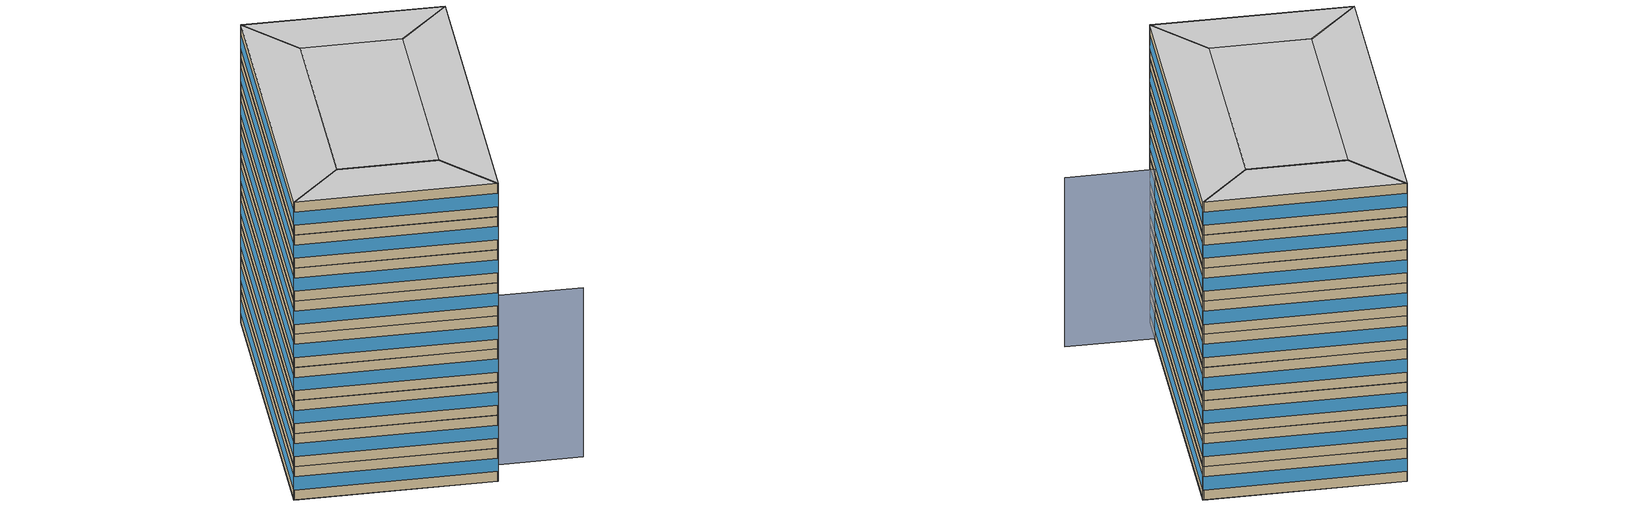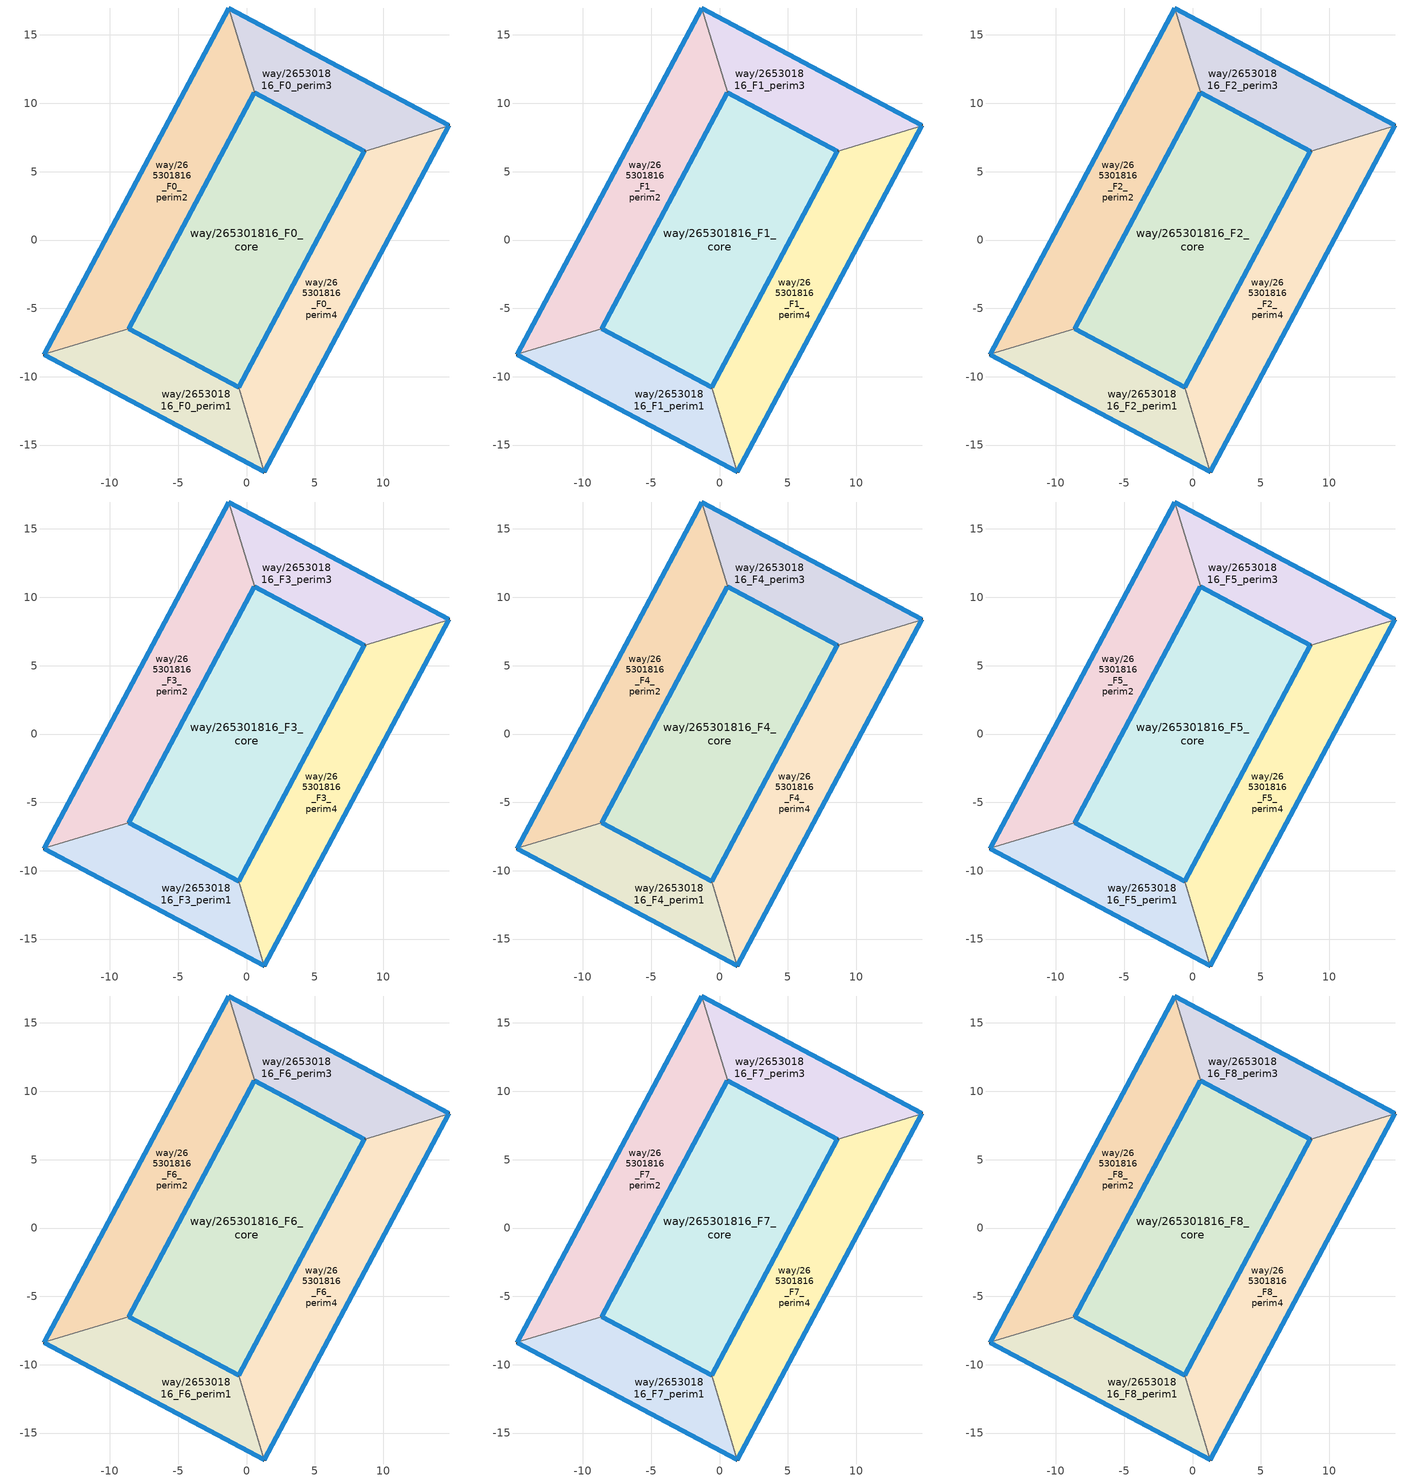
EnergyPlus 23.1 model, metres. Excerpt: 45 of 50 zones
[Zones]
way/265301816_F0_perim1
 floor ground (Floor_Construction): 1.3,-16.97 -0.58,-10.79 -8.63,-6.49 -14.82,-8.37 z0
 wall outside (Wall_Construction): 1.3,-16.97 -14.82,-8.37 / -8.63,-6.49 -0.58,-10.79 z0:3.5
 wall to way/265301816_F0_perim4 (Wall_Construction): -0.58,-10.79 1.3,-16.97 z0:3.5
 wall to way/265301816_F0_perim2 (Wall_Construction): -14.82,-8.37 -8.63,-6.49 z0:3.5
 window (Window_Construction): 1.29,-16.97 -14.81,-8.38 / -8.63,-6.5 -0.59,-10.78 z1.05:2.45
way/265301816_F0_perim2
 floor ground (Floor_Construction): -8.63,-6.49 0.59,10.79 -1.29,16.97 -14.82,-8.37 z0
 wall outside (Wall_Construction): -14.82,-8.37 -1.29,16.97 / 0.59,10.79 -8.63,-6.49 z0:3.5
 wall to way/265301816_F0_perim3 (Wall_Construction): -1.29,16.97 0.59,10.79 z0:3.5
 window (Window_Construction): -14.81,-8.36 -1.3,16.96 / 0.58,10.78 -8.63,-6.48 z1.05:2.45
way/265301816_F0_perim3
 floor ground (Floor_Construction): 14.81,8.38 -1.29,16.97 0.59,10.79 8.63,6.49 z0
 wall outside (Wall_Construction): -1.29,16.97 14.81,8.38 / 8.63,6.49 0.59,10.79 z0:3.5
 wall to way/265301816_F0_perim4 (Wall_Construction): 14.81,8.38 8.63,6.49 z0:3.5
 window (Window_Construction): -1.29,16.97 14.8,8.38 / 8.63,6.5 0.59,10.79 z1.05:2.45
way/265301816_F0_perim4
 floor ground (Floor_Construction): 1.3,-16.97 14.81,8.38 8.63,6.49 -0.58,-10.79 z0
 wall outside (Wall_Construction): 14.81,8.38 1.3,-16.97 / -0.58,-10.79 8.63,6.49 z0:3.5
 window (Window_Construction): 14.81,8.36 1.31,-16.96 / -0.58,-10.78 8.63,6.49 z1.05:2.45
way/265301816_F0_core
 floor ground (Floor_Construction): 8.63,6.49 -0.58,-10.79 -8.63,-6.49 0.59,10.79 z0
 wall outside (Wall_Construction): -8.63,-6.49 -0.58,-10.79 8.63,6.49 0.59,10.79 -8.63,-6.49 z0:3.5
 window (Window_Construction): -8.63,-6.5 -0.59,-10.78 / 0.58,10.78 -8.63,-6.48 / 8.63,6.5 0.59,10.79 / -0.58,-10.78 8.63,6.49 z1.05:2.45
way/265301816_F1_perim1
 floor to way/265301816_F0_perim1 (Floor_Construction): 1.3,-16.97 -0.58,-10.79 -8.63,-6.49 -14.82,-8.37 z3.5
 wall outside (Wall_Construction): 1.3,-16.97 -14.82,-8.37 / -8.63,-6.49 -0.58,-10.79 z3.5:7
 wall to way/265301816_F1_perim4 (Wall_Construction): -0.58,-10.79 1.3,-16.97 z3.5:7
 wall to way/265301816_F1_perim2 (Wall_Construction): -14.82,-8.37 -8.63,-6.49 z3.5:7
 window (Window_Construction): 1.29,-16.97 -14.81,-8.38 / -8.63,-6.5 -0.59,-10.78 z4.55:5.95
way/265301816_F1_perim2
 floor to way/265301816_F0_perim2 (Floor_Construction): -8.63,-6.49 0.59,10.79 -1.29,16.97 -14.82,-8.37 z3.5
 wall outside (Wall_Construction): -14.82,-8.37 -1.29,16.97 / 0.59,10.79 -8.63,-6.49 z3.5:7
 wall to way/265301816_F1_perim3 (Wall_Construction): -1.29,16.97 0.59,10.79 z3.5:7
 window (Window_Construction): -14.81,-8.36 -1.3,16.96 / 0.58,10.78 -8.63,-6.48 z4.55:5.95
way/265301816_F1_perim3
 floor to way/265301816_F0_perim3 (Floor_Construction): 14.81,8.38 -1.29,16.97 0.59,10.79 8.63,6.49 z3.5
 wall outside (Wall_Construction): -1.29,16.97 14.81,8.38 / 8.63,6.49 0.59,10.79 z3.5:7
 wall to way/265301816_F1_perim4 (Wall_Construction): 14.81,8.38 8.63,6.49 z3.5:7
 window (Window_Construction): -1.29,16.97 14.8,8.38 / 8.63,6.5 0.59,10.79 z4.55:5.95
way/265301816_F1_perim4
 floor to way/265301816_F0_perim4 (Floor_Construction): 1.3,-16.97 14.81,8.38 8.63,6.49 -0.58,-10.79 z3.5
 wall outside (Wall_Construction): 14.81,8.38 1.3,-16.97 / -0.58,-10.79 8.63,6.49 z3.5:7
 window (Window_Construction): 14.81,8.36 1.31,-16.96 / -0.58,-10.78 8.63,6.49 z4.55:5.95
way/265301816_F1_core
 floor to way/265301816_F0_core (Floor_Construction): 8.63,6.49 -0.58,-10.79 -8.63,-6.49 0.59,10.79 z3.5
 wall outside (Wall_Construction): -8.63,-6.49 -0.58,-10.79 8.63,6.49 0.59,10.79 -8.63,-6.49 z3.5:7
 window (Window_Construction): -8.63,-6.5 -0.59,-10.78 / 0.58,10.78 -8.63,-6.48 / 8.63,6.5 0.59,10.79 / -0.58,-10.78 8.63,6.49 z4.55:5.95
way/265301816_F2_perim1
 floor to way/265301816_F1_perim1 (Floor_Construction): 1.3,-16.97 -0.58,-10.79 -8.63,-6.49 -14.82,-8.37 z7
 wall outside (Wall_Construction): 1.3,-16.97 -14.82,-8.37 / -8.63,-6.49 -0.58,-10.79 z7:10.5
 wall to way/265301816_F2_perim4 (Wall_Construction): -0.58,-10.79 1.3,-16.97 z7:10.5
 wall to way/265301816_F2_perim2 (Wall_Construction): -14.82,-8.37 -8.63,-6.49 z7:10.5
 window (Window_Construction): 1.29,-16.97 -14.81,-8.38 / -8.63,-6.5 -0.59,-10.78 z8.05:9.45
way/265301816_F2_perim2
 floor to way/265301816_F1_perim2 (Floor_Construction): -8.63,-6.49 0.59,10.79 -1.29,16.97 -14.82,-8.37 z7
 wall outside (Wall_Construction): -14.82,-8.37 -1.29,16.97 / 0.59,10.79 -8.63,-6.49 z7:10.5
 wall to way/265301816_F2_perim3 (Wall_Construction): -1.29,16.97 0.59,10.79 z7:10.5
 window (Window_Construction): -14.81,-8.36 -1.3,16.96 / 0.58,10.78 -8.63,-6.48 z8.05:9.45
way/265301816_F2_perim3
 floor to way/265301816_F1_perim3 (Floor_Construction): 14.81,8.38 -1.29,16.97 0.59,10.79 8.63,6.49 z7
 wall outside (Wall_Construction): -1.29,16.97 14.81,8.38 / 8.63,6.49 0.59,10.79 z7:10.5
 wall to way/265301816_F2_perim4 (Wall_Construction): 14.81,8.38 8.63,6.49 z7:10.5
 window (Window_Construction): -1.29,16.97 14.8,8.38 / 8.63,6.5 0.59,10.79 z8.05:9.45
way/265301816_F2_perim4
 floor to way/265301816_F1_perim4 (Floor_Construction): 1.3,-16.97 14.81,8.38 8.63,6.49 -0.58,-10.79 z7
 wall outside (Wall_Construction): 14.81,8.38 1.3,-16.97 / -0.58,-10.79 8.63,6.49 z7:10.5
 window (Window_Construction): 14.81,8.36 1.31,-16.96 / -0.58,-10.78 8.63,6.49 z8.05:9.45
way/265301816_F2_core
 floor to way/265301816_F1_core (Floor_Construction): 8.63,6.49 -0.58,-10.79 -8.63,-6.49 0.59,10.79 z7
 wall outside (Wall_Construction): -8.63,-6.49 -0.58,-10.79 8.63,6.49 0.59,10.79 -8.63,-6.49 z7:10.5
 window (Window_Construction): -8.63,-6.5 -0.59,-10.78 / 0.58,10.78 -8.63,-6.48 / 8.63,6.5 0.59,10.79 / -0.58,-10.78 8.63,6.49 z8.05:9.45
way/265301816_F3_perim1
 floor to way/265301816_F2_perim1 (Floor_Construction): 1.3,-16.97 -0.58,-10.79 -8.63,-6.49 -14.82,-8.37 z10.5
 wall outside (Wall_Construction): 1.3,-16.97 -14.82,-8.37 / -8.63,-6.49 -0.58,-10.79 z10.5:14
 wall to way/265301816_F3_perim4 (Wall_Construction): -0.58,-10.79 1.3,-16.97 z10.5:14
 wall to way/265301816_F3_perim2 (Wall_Construction): -14.82,-8.37 -8.63,-6.49 z10.5:14
 window (Window_Construction): 1.29,-16.97 -14.81,-8.38 / -8.63,-6.5 -0.59,-10.78 z11.55:12.95
way/265301816_F3_perim2
 floor to way/265301816_F2_perim2 (Floor_Construction): -8.63,-6.49 0.59,10.79 -1.29,16.97 -14.82,-8.37 z10.5
 wall outside (Wall_Construction): -14.82,-8.37 -1.29,16.97 / 0.59,10.79 -8.63,-6.49 z10.5:14
 wall to way/265301816_F3_perim3 (Wall_Construction): -1.29,16.97 0.59,10.79 z10.5:14
 window (Window_Construction): -14.81,-8.36 -1.3,16.96 / 0.58,10.78 -8.63,-6.48 z11.55:12.95
way/265301816_F3_perim3
 floor to way/265301816_F2_perim3 (Floor_Construction): 14.81,8.38 -1.29,16.97 0.59,10.79 8.63,6.49 z10.5
 wall outside (Wall_Construction): -1.29,16.97 14.81,8.38 / 8.63,6.49 0.59,10.79 z10.5:14
 wall to way/265301816_F3_perim4 (Wall_Construction): 14.81,8.38 8.63,6.49 z10.5:14
 window (Window_Construction): -1.29,16.97 14.8,8.38 / 8.63,6.5 0.59,10.79 z11.55:12.95
way/265301816_F3_perim4
 floor to way/265301816_F2_perim4 (Floor_Construction): 1.3,-16.97 14.81,8.38 8.63,6.49 -0.58,-10.79 z10.5
 wall outside (Wall_Construction): 14.81,8.38 1.3,-16.97 / -0.58,-10.79 8.63,6.49 z10.5:14
 window (Window_Construction): 14.81,8.36 1.31,-16.96 / -0.58,-10.78 8.63,6.49 z11.55:12.95
way/265301816_F3_core
 floor to way/265301816_F2_core (Floor_Construction): 8.63,6.49 -0.58,-10.79 -8.63,-6.49 0.59,10.79 z10.5
 wall outside (Wall_Construction): -8.63,-6.49 -0.58,-10.79 8.63,6.49 0.59,10.79 -8.63,-6.49 z10.5:14
 window (Window_Construction): -8.63,-6.5 -0.59,-10.78 / 0.58,10.78 -8.63,-6.48 / 8.63,6.5 0.59,10.79 / -0.58,-10.78 8.63,6.49 z11.55:12.95
way/265301816_F4_perim1
 floor to way/265301816_F3_perim1 (Floor_Construction): 1.3,-16.97 -0.58,-10.79 -8.63,-6.49 -14.82,-8.37 z14
 wall outside (Wall_Construction): 1.3,-16.97 -14.82,-8.37 / -8.63,-6.49 -0.58,-10.79 z14:17.5
 wall to way/265301816_F4_perim4 (Wall_Construction): -0.58,-10.79 1.3,-16.97 z14:17.5
 wall to way/265301816_F4_perim2 (Wall_Construction): -14.82,-8.37 -8.63,-6.49 z14:17.5
 window (Window_Construction): 1.29,-16.97 -14.81,-8.38 / -8.63,-6.5 -0.59,-10.78 z15.05:16.45
way/265301816_F4_perim2
 floor to way/265301816_F3_perim2 (Floor_Construction): -8.63,-6.49 0.59,10.79 -1.29,16.97 -14.82,-8.37 z14
 wall outside (Wall_Construction): -14.82,-8.37 -1.29,16.97 / 0.59,10.79 -8.63,-6.49 z14:17.5
 wall to way/265301816_F4_perim3 (Wall_Construction): -1.29,16.97 0.59,10.79 z14:17.5
 window (Window_Construction): -14.81,-8.36 -1.3,16.96 / 0.58,10.78 -8.63,-6.48 z15.05:16.45
way/265301816_F4_perim3
 floor to way/265301816_F3_perim3 (Floor_Construction): 14.81,8.38 -1.29,16.97 0.59,10.79 8.63,6.49 z14
 wall outside (Wall_Construction): -1.29,16.97 14.81,8.38 / 8.63,6.49 0.59,10.79 z14:17.5
 wall to way/265301816_F4_perim4 (Wall_Construction): 14.81,8.38 8.63,6.49 z14:17.5
 window (Window_Construction): -1.29,16.97 14.8,8.38 / 8.63,6.5 0.59,10.79 z15.05:16.45
way/265301816_F4_perim4
 floor to way/265301816_F3_perim4 (Floor_Construction): 1.3,-16.97 14.81,8.38 8.63,6.49 -0.58,-10.79 z14
 wall outside (Wall_Construction): 14.81,8.38 1.3,-16.97 / -0.58,-10.79 8.63,6.49 z14:17.5
 window (Window_Construction): 14.81,8.36 1.31,-16.96 / -0.58,-10.78 8.63,6.49 z15.05:16.45
way/265301816_F4_core
 floor to way/265301816_F3_core (Floor_Construction): 8.63,6.49 -0.58,-10.79 -8.63,-6.49 0.59,10.79 z14
 wall outside (Wall_Construction): -8.63,-6.49 -0.58,-10.79 8.63,6.49 0.59,10.79 -8.63,-6.49 z14:17.5
 window (Window_Construction): -8.63,-6.5 -0.59,-10.78 / 0.58,10.78 -8.63,-6.48 / 8.63,6.5 0.59,10.79 / -0.58,-10.78 8.63,6.49 z15.05:16.45
way/265301816_F5_perim1
 floor to way/265301816_F4_perim1 (Floor_Construction): 1.3,-16.97 -0.58,-10.79 -8.63,-6.49 -14.82,-8.37 z17.5
 wall outside (Wall_Construction): 1.3,-16.97 -14.82,-8.37 / -8.63,-6.49 -0.58,-10.79 z17.5:21
 wall to way/265301816_F5_perim4 (Wall_Construction): -0.58,-10.79 1.3,-16.97 z17.5:21
 wall to way/265301816_F5_perim2 (Wall_Construction): -14.82,-8.37 -8.63,-6.49 z17.5:21
 window (Window_Construction): 1.29,-16.97 -14.81,-8.38 / -8.63,-6.5 -0.59,-10.78 z18.55:19.95
way/265301816_F5_perim2
 floor to way/265301816_F4_perim2 (Floor_Construction): -8.63,-6.49 0.59,10.79 -1.29,16.97 -14.82,-8.37 z17.5
 wall outside (Wall_Construction): -14.82,-8.37 -1.29,16.97 / 0.59,10.79 -8.63,-6.49 z17.5:21
 wall to way/265301816_F5_perim3 (Wall_Construction): -1.29,16.97 0.59,10.79 z17.5:21
 window (Window_Construction): -14.81,-8.36 -1.3,16.96 / 0.58,10.78 -8.63,-6.48 z18.55:19.95
way/265301816_F5_perim3
 floor to way/265301816_F4_perim3 (Floor_Construction): 14.81,8.38 -1.29,16.97 0.59,10.79 8.63,6.49 z17.5
 wall outside (Wall_Construction): -1.29,16.97 14.81,8.38 / 8.63,6.49 0.59,10.79 z17.5:21
 wall to way/265301816_F5_perim4 (Wall_Construction): 14.81,8.38 8.63,6.49 z17.5:21
 window (Window_Construction): -1.29,16.97 14.8,8.38 / 8.63,6.5 0.59,10.79 z18.55:19.95
way/265301816_F5_perim4
 floor to way/265301816_F4_perim4 (Floor_Construction): 1.3,-16.97 14.81,8.38 8.63,6.49 -0.58,-10.79 z17.5
 wall outside (Wall_Construction): 14.81,8.38 1.3,-16.97 / -0.58,-10.79 8.63,6.49 z17.5:21
 window (Window_Construction): 14.81,8.36 1.31,-16.96 / -0.58,-10.78 8.63,6.49 z18.55:19.95
way/265301816_F5_core
 floor to way/265301816_F4_core (Floor_Construction): 8.63,6.49 -0.58,-10.79 -8.63,-6.49 0.59,10.79 z17.5
 wall outside (Wall_Construction): -8.63,-6.49 -0.58,-10.79 8.63,6.49 0.59,10.79 -8.63,-6.49 z17.5:21
 window (Window_Construction): -8.63,-6.5 -0.59,-10.78 / 0.58,10.78 -8.63,-6.48 / 8.63,6.5 0.59,10.79 / -0.58,-10.78 8.63,6.49 z18.55:19.95
way/265301816_F6_perim1
 floor to way/265301816_F5_perim1 (Floor_Construction): 1.3,-16.97 -0.58,-10.79 -8.63,-6.49 -14.82,-8.37 z21
 wall outside (Wall_Construction): 1.3,-16.97 -14.82,-8.37 / -8.63,-6.49 -0.58,-10.79 z21:24.5
 wall to way/265301816_F6_perim4 (Wall_Construction): -0.58,-10.79 1.3,-16.97 z21:24.5
 wall to way/265301816_F6_perim2 (Wall_Construction): -14.82,-8.37 -8.63,-6.49 z21:24.5
 window (Window_Construction): 1.29,-16.97 -14.81,-8.38 / -8.63,-6.5 -0.59,-10.78 z22.05:23.45
way/265301816_F6_perim2
 floor to way/265301816_F5_perim2 (Floor_Construction): -8.63,-6.49 0.59,10.79 -1.29,16.97 -14.82,-8.37 z21
 wall outside (Wall_Construction): -14.82,-8.37 -1.29,16.97 / 0.59,10.79 -8.63,-6.49 z21:24.5
 wall to way/265301816_F6_perim3 (Wall_Construction): -1.29,16.97 0.59,10.79 z21:24.5
 window (Window_Construction): -14.81,-8.36 -1.3,16.96 / 0.58,10.78 -8.63,-6.48 z22.05:23.45
way/265301816_F6_perim3
 floor to way/265301816_F5_perim3 (Floor_Construction): 14.81,8.38 -1.29,16.97 0.59,10.79 8.63,6.49 z21
 wall outside (Wall_Construction): -1.29,16.97 14.81,8.38 / 8.63,6.49 0.59,10.79 z21:24.5
 wall to way/265301816_F6_perim4 (Wall_Construction): 14.81,8.38 8.63,6.49 z21:24.5
 window (Window_Construction): -1.29,16.97 14.8,8.38 / 8.63,6.5 0.59,10.79 z22.05:23.45
way/265301816_F6_perim4
 floor to way/265301816_F5_perim4 (Floor_Construction): 1.3,-16.97 14.81,8.38 8.63,6.49 -0.58,-10.79 z21
 wall outside (Wall_Construction): 14.81,8.38 1.3,-16.97 / -0.58,-10.79 8.63,6.49 z21:24.5
 window (Window_Construction): 14.81,8.36 1.31,-16.96 / -0.58,-10.78 8.63,6.49 z22.05:23.45
way/265301816_F6_core
 floor to way/265301816_F5_core (Floor_Construction): 8.63,6.49 -0.58,-10.79 -8.63,-6.49 0.59,10.79 z21
 wall outside (Wall_Construction): -8.63,-6.49 -0.58,-10.79 8.63,6.49 0.59,10.79 -8.63,-6.49 z21:24.5
 window (Window_Construction): -8.63,-6.5 -0.59,-10.78 / 0.58,10.78 -8.63,-6.48 / 8.63,6.5 0.59,10.79 / -0.58,-10.78 8.63,6.49 z22.05:23.45
way/265301816_F7_perim1
 floor to way/265301816_F6_perim1 (Floor_Construction): 1.3,-16.97 -0.58,-10.79 -8.63,-6.49 -14.82,-8.37 z24.5
 wall outside (Wall_Construction): 1.3,-16.97 -14.82,-8.37 / -8.63,-6.49 -0.58,-10.79 z24.5:28
 wall to way/265301816_F7_perim4 (Wall_Construction): -0.58,-10.79 1.3,-16.97 z24.5:28
 wall to way/265301816_F7_perim2 (Wall_Construction): -14.82,-8.37 -8.63,-6.49 z24.5:28
 window (Window_Construction): 1.29,-16.97 -14.81,-8.38 / -8.63,-6.5 -0.59,-10.78 z25.55:26.95
way/265301816_F7_perim2
 floor to way/265301816_F6_perim2 (Floor_Construction): -8.63,-6.49 0.59,10.79 -1.29,16.97 -14.82,-8.37 z24.5
 wall outside (Wall_Construction): -14.82,-8.37 -1.29,16.97 / 0.59,10.79 -8.63,-6.49 z24.5:28
 wall to way/265301816_F7_perim3 (Wall_Construction): -1.29,16.97 0.59,10.79 z24.5:28
 window (Window_Construction): -14.81,-8.36 -1.3,16.96 / 0.58,10.78 -8.63,-6.48 z25.55:26.95
way/265301816_F7_perim3
 floor to way/265301816_F6_perim3 (Floor_Construction): 14.81,8.38 -1.29,16.97 0.59,10.79 8.63,6.49 z24.5
 wall outside (Wall_Construction): -1.29,16.97 14.81,8.38 / 8.63,6.49 0.59,10.79 z24.5:28
 wall to way/265301816_F7_perim4 (Wall_Construction): 14.81,8.38 8.63,6.49 z24.5:28
 window (Window_Construction): -1.29,16.97 14.8,8.38 / 8.63,6.5 0.59,10.79 z25.55:26.95
way/265301816_F7_perim4
 floor to way/265301816_F6_perim4 (Floor_Construction): 1.3,-16.97 14.81,8.38 8.63,6.49 -0.58,-10.79 z24.5
 wall outside (Wall_Construction): 14.81,8.38 1.3,-16.97 / -0.58,-10.79 8.63,6.49 z24.5:28
 window (Window_Construction): 14.81,8.36 1.31,-16.96 / -0.58,-10.78 8.63,6.49 z25.55:26.95
way/265301816_F7_core
 floor to way/265301816_F6_core (Floor_Construction): 8.63,6.49 -0.58,-10.79 -8.63,-6.49 0.59,10.79 z24.5
 wall outside (Wall_Construction): -8.63,-6.49 -0.58,-10.79 8.63,6.49 0.59,10.79 -8.63,-6.49 z24.5:28
 window (Window_Construction): -8.63,-6.5 -0.59,-10.78 / 0.58,10.78 -8.63,-6.48 / 8.63,6.5 0.59,10.79 / -0.58,-10.78 8.63,6.49 z25.55:26.95
way/265301816_F8_perim1
 floor to way/265301816_F7_perim1 (Floor_Construction): 1.3,-16.97 -0.58,-10.79 -8.63,-6.49 -14.82,-8.37 z28
 wall outside (Wall_Construction): 1.3,-16.97 -14.82,-8.37 / -8.63,-6.49 -0.58,-10.79 z28:31.5
 wall to way/265301816_F8_perim4 (Wall_Construction): -0.58,-10.79 1.3,-16.97 z28:31.5
 wall to way/265301816_F8_perim2 (Wall_Construction): -14.82,-8.37 -8.63,-6.49 z28:31.5
 window (Window_Construction): 1.29,-16.97 -14.81,-8.38 / -8.63,-6.5 -0.59,-10.78 z29.05:30.45
 ceiling to way/265301816_F9_perim1 (Floor_Construction): -0.58,-10.79 1.3,-16.97 -14.82,-8.37 -8.63,-6.49 z31.5
way/265301816_F8_perim2
 floor to way/265301816_F7_perim2 (Floor_Construction): -8.63,-6.49 0.59,10.79 -1.29,16.97 -14.82,-8.37 z28
 wall outside (Wall_Construction): -14.82,-8.37 -1.29,16.97 / 0.59,10.79 -8.63,-6.49 z28:31.5
 wall to way/265301816_F8_perim3 (Wall_Construction): -1.29,16.97 0.59,10.79 z28:31.5
 window (Window_Construction): -14.81,-8.36 -1.3,16.96 / 0.58,10.78 -8.63,-6.48 z29.05:30.45
 ceiling to way/265301816_F9_perim2 (Floor_Construction): -1.29,16.97 0.59,10.79 -8.63,-6.49 -14.82,-8.37 z31.5
way/265301816_F8_perim3
 floor to way/265301816_F7_perim3 (Floor_Construction): 14.81,8.38 -1.29,16.97 0.59,10.79 8.63,6.49 z28
 wall outside (Wall_Construction): -1.29,16.97 14.81,8.38 / 8.63,6.49 0.59,10.79 z28:31.5
 wall to way/265301816_F8_perim4 (Wall_Construction): 14.81,8.38 8.63,6.49 z28:31.5
 window (Window_Construction): -1.29,16.97 14.8,8.38 / 8.63,6.5 0.59,10.79 z29.05:30.45
 ceiling to way/265301816_F9_perim3 (Floor_Construction): 14.81,8.38 8.63,6.49 0.59,10.79 -1.29,16.97 z31.5
way/265301816_F8_perim4
 floor to way/265301816_F7_perim4 (Floor_Construction): 1.3,-16.97 14.81,8.38 8.63,6.49 -0.58,-10.79 z28
 wall outside (Wall_Construction): 14.81,8.38 1.3,-16.97 / -0.58,-10.79 8.63,6.49 z28:31.5
 window (Window_Construction): 14.81,8.36 1.31,-16.96 / -0.58,-10.78 8.63,6.49 z29.05:30.45
 ceiling to way/265301816_F9_perim4 (Floor_Construction): 14.81,8.38 1.3,-16.97 -0.58,-10.79 8.63,6.49 z31.5
way/265301816_F8_core
 floor to way/265301816_F7_core (Floor_Construction): 8.63,6.49 -0.58,-10.79 -8.63,-6.49 0.59,10.79 z28
 wall outside (Wall_Construction): -8.63,-6.49 -0.58,-10.79 8.63,6.49 0.59,10.79 -8.63,-6.49 z28:31.5
 window (Window_Construction): -8.63,-6.5 -0.59,-10.78 / 0.58,10.78 -8.63,-6.48 / 8.63,6.5 0.59,10.79 / -0.58,-10.78 8.63,6.49 z29.05:30.45
 ceiling to way/265301816_F9_core (Floor_Construction): -0.58,-10.79 8.63,6.49 0.59,10.79 -8.63,-6.49 z31.5
shading: 9.63,-18.44 2.53,-14.66 / 2.53,-14.66 14.81,8.38 z0:17.9
[Building]
OpenUBEM_Building: North Axis=0; Terrain=City; Solar Distribution=FullExterior
[Site:Location]
New.York-Central.Park.Obs-Belvedere.Castle: Latitude=40.77889; Longitude=-73.9692; Time Zone=-5; Elevation=48
[SizingPeriod:WeatherFileDays]
AnnualSizingPeriod: Begin Month=1; Begin Day of Month=1; End Month=12; End Day of Month=31; Day of Week for Start Day=Monday; Use Weather File Daylight Saving Period=No; Use Weather File Rain and Snow Indicators=No
[SITE:WATERMAINSTEMPERATURE]
Calculation Method=CorrelationFromWeatherFile
[MATERIAL:NOMASS] Roughness=MediumRough; Thermal Absorptance=0.9; Solar Absorptance=0.7; Visible Absorptance=0.7
Name | Thermal Resistance
Wall_Assembly | 1.72117
Floor_Assembly | 1.9305
[WINDOWMATERIAL:SIMPLEGLAZINGSYSTEM]
Window_Material: UFactor=3.27; Solar Heat Gain Coefficient=0.36; Visible Transmittance=0.6
[CONSTRUCTION]
Wall_Construction: Wall_Assembly
Floor_Construction: Floor_Assembly
Window_Construction: Window_Material
[ZONE] Type=1; Multiplier=1; Ceiling Height=autocalculate; Volume=autocalculate; Floor Area=autocalculate; Part of Total Floor Area=Yes
way/265301816_F0_perim1; way/265301816_F1_perim1; way/265301816_F2_perim1; way/265301816_F3_perim1; way/265301816_F4_perim1; way/265301816_F5_perim1; way/265301816_F6_perim1; way/265301816_F7_perim1; way/265301816_F8_perim1; way/265301816_F0_perim2; way/265301816_F1_perim2; way/265301816_F2_perim2; way/265301816_F3_perim2; way/265301816_F4_perim2; way/265301816_F5_perim2; way/265301816_F6_perim2; way/265301816_F7_perim2; way/265301816_F8_perim2; way/265301816_F0_perim3; way/265301816_F1_perim3; way/265301816_F2_perim3; way/265301816_F3_perim3; way/265301816_F4_perim3; way/265301816_F5_perim3; way/265301816_F6_perim3; way/265301816_F7_perim3; way/265301816_F8_perim3; way/265301816_F0_perim4; way/265301816_F1_perim4; way/265301816_F2_perim4; way/265301816_F3_perim4; way/265301816_F4_perim4; way/265301816_F5_perim4; way/265301816_F6_perim4; way/265301816_F7_perim4; way/265301816_F8_perim4; way/265301816_F0_core; way/265301816_F1_core; way/265301816_F2_core; way/265301816_F3_core; way/265301816_F4_core; way/265301816_F5_core; way/265301816_F6_core; way/265301816_F7_core; way/265301816_F8_core
[PEOPLE] Number of People Schedule=Occupancy_Schedule_MediumOffice; Number of People Calculation Method=People/Area; People per Floor Area=0.0538213; Fraction Radiant=0.3; Sensible Heat Fraction=autocalculate; Activity Level Schedule=Activity_Level; Carbon Dioxide Generation Rate=3.82e-08; Enable ASHRAE 55 Comfort Warnings=No; Mean Radiant Temperature Calculation Type=ZoneAveraged; Clothing Insulation Calculation Method=ClothingInsulationSchedule; Cold Stress Temperature Threshold=15.56; Heat Stress Temperature Threshold=30
Name | Zone or ZoneList or Space or SpaceList
People_way/265301816_F0_core | way/265301816_F0_core
People_way/265301816_F1_core | way/265301816_F1_core
People_way/265301816_F2_core | way/265301816_F2_core
People_way/265301816_F3_core | way/265301816_F3_core
People_way/265301816_F4_core | way/265301816_F4_core
People_way/265301816_F5_core | way/265301816_F5_core
People_way/265301816_F6_core | way/265301816_F6_core
People_way/265301816_F7_core | way/265301816_F7_core
People_way/265301816_F8_core | way/265301816_F8_core
People_way/265301816_F0_perim1 | way/265301816_F0_perim1
People_way/265301816_F1_perim1 | way/265301816_F1_perim1
People_way/265301816_F2_perim1 | way/265301816_F2_perim1
People_way/265301816_F3_perim1 | way/265301816_F3_perim1
People_way/265301816_F4_perim1 | way/265301816_F4_perim1
People_way/265301816_F5_perim1 | way/265301816_F5_perim1
People_way/265301816_F6_perim1 | way/265301816_F6_perim1
People_way/265301816_F7_perim1 | way/265301816_F7_perim1
People_way/265301816_F8_perim1 | way/265301816_F8_perim1
People_way/265301816_F0_perim2 | way/265301816_F0_perim2
People_way/265301816_F1_perim2 | way/265301816_F1_perim2
People_way/265301816_F2_perim2 | way/265301816_F2_perim2
People_way/265301816_F3_perim2 | way/265301816_F3_perim2
People_way/265301816_F4_perim2 | way/265301816_F4_perim2
People_way/265301816_F5_perim2 | way/265301816_F5_perim2
People_way/265301816_F6_perim2 | way/265301816_F6_perim2
People_way/265301816_F7_perim2 | way/265301816_F7_perim2
People_way/265301816_F8_perim2 | way/265301816_F8_perim2
People_way/265301816_F0_perim3 | way/265301816_F0_perim3
People_way/265301816_F1_perim3 | way/265301816_F1_perim3
People_way/265301816_F2_perim3 | way/265301816_F2_perim3
People_way/265301816_F3_perim3 | way/265301816_F3_perim3
People_way/265301816_F4_perim3 | way/265301816_F4_perim3
People_way/265301816_F5_perim3 | way/265301816_F5_perim3
People_way/265301816_F6_perim3 | way/265301816_F6_perim3
People_way/265301816_F7_perim3 | way/265301816_F7_perim3
People_way/265301816_F8_perim3 | way/265301816_F8_perim3
People_way/265301816_F0_perim4 | way/265301816_F0_perim4
People_way/265301816_F1_perim4 | way/265301816_F1_perim4
People_way/265301816_F2_perim4 | way/265301816_F2_perim4
People_way/265301816_F3_perim4 | way/265301816_F3_perim4
People_way/265301816_F4_perim4 | way/265301816_F4_perim4
People_way/265301816_F5_perim4 | way/265301816_F5_perim4
People_way/265301816_F6_perim4 | way/265301816_F6_perim4
People_way/265301816_F7_perim4 | way/265301816_F7_perim4
People_way/265301816_F8_perim4 | way/265301816_F8_perim4
[LIGHTS] Schedule=Lighting_Schedule_MediumOffice; Design Level Calculation Method=Watts/Area; Watts per Zone Floor Area=10.76; Return Air Fraction=0; Fraction Radiant=0.42; Fraction Visible=0; Fraction Replaceable=1; EndUse Subcategory=General; Return Air Fraction Calculated from Plenum Temperature=No; Return Air Fraction Function of Plenum Temperature Coefficient 1=0; Return Air Fraction Function of Plenum Temperature Coefficient 2=0
Name | Zone or ZoneList or Space or SpaceList
Lights_way/265301816_F0_core | way/265301816_F0_core
Lights_way/265301816_F1_core | way/265301816_F1_core
Lights_way/265301816_F2_core | way/265301816_F2_core
Lights_way/265301816_F3_core | way/265301816_F3_core
Lights_way/265301816_F4_core | way/265301816_F4_core
Lights_way/265301816_F5_core | way/265301816_F5_core
Lights_way/265301816_F6_core | way/265301816_F6_core
Lights_way/265301816_F7_core | way/265301816_F7_core
Lights_way/265301816_F8_core | way/265301816_F8_core
Lights_way/265301816_F0_perim1 | way/265301816_F0_perim1
Lights_way/265301816_F1_perim1 | way/265301816_F1_perim1
Lights_way/265301816_F2_perim1 | way/265301816_F2_perim1
Lights_way/265301816_F3_perim1 | way/265301816_F3_perim1
Lights_way/265301816_F4_perim1 | way/265301816_F4_perim1
Lights_way/265301816_F5_perim1 | way/265301816_F5_perim1
Lights_way/265301816_F6_perim1 | way/265301816_F6_perim1
Lights_way/265301816_F7_perim1 | way/265301816_F7_perim1
Lights_way/265301816_F8_perim1 | way/265301816_F8_perim1
Lights_way/265301816_F0_perim2 | way/265301816_F0_perim2
Lights_way/265301816_F1_perim2 | way/265301816_F1_perim2
Lights_way/265301816_F2_perim2 | way/265301816_F2_perim2
Lights_way/265301816_F3_perim2 | way/265301816_F3_perim2
Lights_way/265301816_F4_perim2 | way/265301816_F4_perim2
Lights_way/265301816_F5_perim2 | way/265301816_F5_perim2
Lights_way/265301816_F6_perim2 | way/265301816_F6_perim2
Lights_way/265301816_F7_perim2 | way/265301816_F7_perim2
Lights_way/265301816_F8_perim2 | way/265301816_F8_perim2
Lights_way/265301816_F0_perim3 | way/265301816_F0_perim3
Lights_way/265301816_F1_perim3 | way/265301816_F1_perim3
Lights_way/265301816_F2_perim3 | way/265301816_F2_perim3
Lights_way/265301816_F3_perim3 | way/265301816_F3_perim3
Lights_way/265301816_F4_perim3 | way/265301816_F4_perim3
Lights_way/265301816_F5_perim3 | way/265301816_F5_perim3
Lights_way/265301816_F6_perim3 | way/265301816_F6_perim3
Lights_way/265301816_F7_perim3 | way/265301816_F7_perim3
Lights_way/265301816_F8_perim3 | way/265301816_F8_perim3
Lights_way/265301816_F0_perim4 | way/265301816_F0_perim4
Lights_way/265301816_F1_perim4 | way/265301816_F1_perim4
Lights_way/265301816_F2_perim4 | way/265301816_F2_perim4
Lights_way/265301816_F3_perim4 | way/265301816_F3_perim4
Lights_way/265301816_F4_perim4 | way/265301816_F4_perim4
Lights_way/265301816_F5_perim4 | way/265301816_F5_perim4
Lights_way/265301816_F6_perim4 | way/265301816_F6_perim4
Lights_way/265301816_F7_perim4 | way/265301816_F7_perim4
Lights_way/265301816_F8_perim4 | way/265301816_F8_perim4
[ELECTRICEQUIPMENT] Schedule=Equipment_Schedule_MediumOffice; Design Level Calculation Method=Watts/Area; Watts per Zone Floor Area=10.76; Fraction Latent=0; Fraction Radiant=0.5; Fraction Lost=0; EndUse Subcategory=General
Name | Zone or ZoneList or Space or SpaceList
Equipment_way/265301816_F0_core | way/265301816_F0_core
Equipment_way/265301816_F1_core | way/265301816_F1_core
Equipment_way/265301816_F2_core | way/265301816_F2_core
Equipment_way/265301816_F3_core | way/265301816_F3_core
Equipment_way/265301816_F4_core | way/265301816_F4_core
Equipment_way/265301816_F5_core | way/265301816_F5_core
Equipment_way/265301816_F6_core | way/265301816_F6_core
Equipment_way/265301816_F7_core | way/265301816_F7_core
Equipment_way/265301816_F8_core | way/265301816_F8_core
Equipment_way/265301816_F0_perim1 | way/265301816_F0_perim1
Equipment_way/265301816_F1_perim1 | way/265301816_F1_perim1
Equipment_way/265301816_F2_perim1 | way/265301816_F2_perim1
Equipment_way/265301816_F3_perim1 | way/265301816_F3_perim1
Equipment_way/265301816_F4_perim1 | way/265301816_F4_perim1
Equipment_way/265301816_F5_perim1 | way/265301816_F5_perim1
Equipment_way/265301816_F6_perim1 | way/265301816_F6_perim1
Equipment_way/265301816_F7_perim1 | way/265301816_F7_perim1
Equipment_way/265301816_F8_perim1 | way/265301816_F8_perim1
Equipment_way/265301816_F0_perim2 | way/265301816_F0_perim2
Equipment_way/265301816_F1_perim2 | way/265301816_F1_perim2
Equipment_way/265301816_F2_perim2 | way/265301816_F2_perim2
Equipment_way/265301816_F3_perim2 | way/265301816_F3_perim2
Equipment_way/265301816_F4_perim2 | way/265301816_F4_perim2
Equipment_way/265301816_F5_perim2 | way/265301816_F5_perim2
Equipment_way/265301816_F6_perim2 | way/265301816_F6_perim2
Equipment_way/265301816_F7_perim2 | way/265301816_F7_perim2
Equipment_way/265301816_F8_perim2 | way/265301816_F8_perim2
Equipment_way/265301816_F0_perim3 | way/265301816_F0_perim3
Equipment_way/265301816_F1_perim3 | way/265301816_F1_perim3
Equipment_way/265301816_F2_perim3 | way/265301816_F2_perim3
Equipment_way/265301816_F3_perim3 | way/265301816_F3_perim3
Equipment_way/265301816_F4_perim3 | way/265301816_F4_perim3
Equipment_way/265301816_F5_perim3 | way/265301816_F5_perim3
Equipment_way/265301816_F6_perim3 | way/265301816_F6_perim3
Equipment_way/265301816_F7_perim3 | way/265301816_F7_perim3
Equipment_way/265301816_F8_perim3 | way/265301816_F8_perim3
Equipment_way/265301816_F0_perim4 | way/265301816_F0_perim4
Equipment_way/265301816_F1_perim4 | way/265301816_F1_perim4
Equipment_way/265301816_F2_perim4 | way/265301816_F2_perim4
Equipment_way/265301816_F3_perim4 | way/265301816_F3_perim4
Equipment_way/265301816_F4_perim4 | way/265301816_F4_perim4
Equipment_way/265301816_F5_perim4 | way/265301816_F5_perim4
Equipment_way/265301816_F6_perim4 | way/265301816_F6_perim4
Equipment_way/265301816_F7_perim4 | way/265301816_F7_perim4
Equipment_way/265301816_F8_perim4 | way/265301816_F8_perim4
[ZONEINFILTRATION:DESIGNFLOWRATE] Schedule=Infiltration_Schedule_MediumOffice; Design Flow Rate Calculation Method=Flow/ExteriorWallArea; Flow Rate per Exterior Surface Area=0.000285; Constant Term Coefficient=1; Temperature Term Coefficient=0; Velocity Term Coefficient=0; Velocity Squared Term Coefficient=0
Name | Zone or ZoneList or Space or SpaceList
Infiltration_way/265301816_F0_core | way/265301816_F0_core
Infiltration_way/265301816_F1_core | way/265301816_F1_core
Infiltration_way/265301816_F2_core | way/265301816_F2_core
Infiltration_way/265301816_F3_core | way/265301816_F3_core
Infiltration_way/265301816_F4_core | way/265301816_F4_core
Infiltration_way/265301816_F5_core | way/265301816_F5_core
Infiltration_way/265301816_F6_core | way/265301816_F6_core
Infiltration_way/265301816_F7_core | way/265301816_F7_core
Infiltration_way/265301816_F8_core | way/265301816_F8_core
Infiltration_way/265301816_F0_perim1 | way/265301816_F0_perim1
Infiltration_way/265301816_F1_perim1 | way/265301816_F1_perim1
Infiltration_way/265301816_F2_perim1 | way/265301816_F2_perim1
Infiltration_way/265301816_F3_perim1 | way/265301816_F3_perim1
Infiltration_way/265301816_F4_perim1 | way/265301816_F4_perim1
Infiltration_way/265301816_F5_perim1 | way/265301816_F5_perim1
Infiltration_way/265301816_F6_perim1 | way/265301816_F6_perim1
Infiltration_way/265301816_F7_perim1 | way/265301816_F7_perim1
Infiltration_way/265301816_F8_perim1 | way/265301816_F8_perim1
Infiltration_way/265301816_F0_perim2 | way/265301816_F0_perim2
Infiltration_way/265301816_F1_perim2 | way/265301816_F1_perim2
Infiltration_way/265301816_F2_perim2 | way/265301816_F2_perim2
Infiltration_way/265301816_F3_perim2 | way/265301816_F3_perim2
Infiltration_way/265301816_F4_perim2 | way/265301816_F4_perim2
Infiltration_way/265301816_F5_perim2 | way/265301816_F5_perim2
Infiltration_way/265301816_F6_perim2 | way/265301816_F6_perim2
Infiltration_way/265301816_F7_perim2 | way/265301816_F7_perim2
Infiltration_way/265301816_F8_perim2 | way/265301816_F8_perim2
Infiltration_way/265301816_F0_perim3 | way/265301816_F0_perim3
Infiltration_way/265301816_F1_perim3 | way/265301816_F1_perim3
Infiltration_way/265301816_F2_perim3 | way/265301816_F2_perim3
Infiltration_way/265301816_F3_perim3 | way/265301816_F3_perim3
Infiltration_way/265301816_F4_perim3 | way/265301816_F4_perim3
Infiltration_way/265301816_F5_perim3 | way/265301816_F5_perim3
Infiltration_way/265301816_F6_perim3 | way/265301816_F6_perim3
Infiltration_way/265301816_F7_perim3 | way/265301816_F7_perim3
Infiltration_way/265301816_F8_perim3 | way/265301816_F8_perim3
Infiltration_way/265301816_F0_perim4 | way/265301816_F0_perim4
Infiltration_way/265301816_F1_perim4 | way/265301816_F1_perim4
Infiltration_way/265301816_F2_perim4 | way/265301816_F2_perim4
Infiltration_way/265301816_F3_perim4 | way/265301816_F3_perim4
Infiltration_way/265301816_F4_perim4 | way/265301816_F4_perim4
Infiltration_way/265301816_F5_perim4 | way/265301816_F5_perim4
Infiltration_way/265301816_F6_perim4 | way/265301816_F6_perim4
Infiltration_way/265301816_F7_perim4 | way/265301816_F7_perim4
Infiltration_way/265301816_F8_perim4 | way/265301816_F8_perim4
[HVACTEMPLATE:THERMOSTAT] Heating Setpoint Schedule=Heating_Setpoint_MediumOffice; Cooling Setpoint Schedule=Cooling_Setpoint_MediumOffice
way/265301816_F0_core_Thermostat; way/265301816_F1_core_Thermostat; way/265301816_F2_core_Thermostat; way/265301816_F3_core_Thermostat; way/265301816_F4_core_Thermostat; way/265301816_F5_core_Thermostat; way/265301816_F6_core_Thermostat; way/265301816_F7_core_Thermostat; way/265301816_F8_core_Thermostat; way/265301816_F9_core_Thermostat; way/265301816_F0_perim1_Thermostat; way/265301816_F1_perim1_Thermostat; way/265301816_F2_perim1_Thermostat; way/265301816_F3_perim1_Thermostat; way/265301816_F4_perim1_Thermostat; way/265301816_F5_perim1_Thermostat; way/265301816_F6_perim1_Thermostat; way/265301816_F7_perim1_Thermostat; way/265301816_F8_perim1_Thermostat; way/265301816_F9_perim1_Thermostat; way/265301816_F0_perim2_Thermostat; way/265301816_F1_perim2_Thermostat; way/265301816_F2_perim2_Thermostat; way/265301816_F3_perim2_Thermostat; way/265301816_F4_perim2_Thermostat; way/265301816_F5_perim2_Thermostat; way/265301816_F6_perim2_Thermostat; way/265301816_F7_perim2_Thermostat; way/265301816_F8_perim2_Thermostat; way/265301816_F9_perim2_Thermostat; way/265301816_F0_perim3_Thermostat; way/265301816_F1_perim3_Thermostat; way/265301816_F2_perim3_Thermostat; way/265301816_F3_perim3_Thermostat; way/265301816_F4_perim3_Thermostat; way/265301816_F5_perim3_Thermostat; way/265301816_F6_perim3_Thermostat; way/265301816_F7_perim3_Thermostat; way/265301816_F8_perim3_Thermostat; way/265301816_F9_perim3_Thermostat; way/265301816_F0_perim4_Thermostat; way/265301816_F1_perim4_Thermostat; way/265301816_F2_perim4_Thermostat; way/265301816_F3_perim4_Thermostat; way/265301816_F4_perim4_Thermostat; way/265301816_F5_perim4_Thermostat; way/265301816_F6_perim4_Thermostat; way/265301816_F7_perim4_Thermostat; way/265301816_F8_perim4_Thermostat; way/265301816_F9_perim4_Thermostat
[HVACTEMPLATE:ZONE:VAV] Template VAV System=way/265301816_PVAV_Sys; Supply Air Maximum Flow Rate=autosize; Zone Minimum Air Flow Input Method=Constant; Constant Minimum Air Flow Fraction=0.3; Outdoor Air Method=Flow/Person; Outdoor Air Flow Rate per Person=0.01; Outdoor Air Flow Rate per Zone Floor Area=0; Outdoor Air Flow Rate per Zone=0; Reheat Coil Type=Electric; Damper Heating Action=Reverse; Baseboard Heating Type=None; Baseboard Heating Capacity=autosize; Zone Cooling Design Supply Air Temperature Input Method=SystemSupplyAirTemperature; Zone Cooling Design Supply Air Temperature=12.8; Zone Cooling Design Supply Air Temperature Difference=11.11; Zone Heating Design Supply Air Temperature Input Method=SupplyAirTemperature; Zone Heating Design Supply Air Temperature=50; Zone Heating Design Supply Air Temperature Difference=30
Name | Template Thermostat
way/265301816_F0_core | way/265301816_F0_core_Thermostat
way/265301816_F1_core | way/265301816_F1_core_Thermostat
way/265301816_F2_core | way/265301816_F2_core_Thermostat
way/265301816_F3_core | way/265301816_F3_core_Thermostat
way/265301816_F4_core | way/265301816_F4_core_Thermostat
way/265301816_F5_core | way/265301816_F5_core_Thermostat
way/265301816_F6_core | way/265301816_F6_core_Thermostat
way/265301816_F7_core | way/265301816_F7_core_Thermostat
way/265301816_F8_core | way/265301816_F8_core_Thermostat
way/265301816_F0_perim1 | way/265301816_F0_perim1_Thermostat
way/265301816_F1_perim1 | way/265301816_F1_perim1_Thermostat
way/265301816_F2_perim1 | way/265301816_F2_perim1_Thermostat
way/265301816_F3_perim1 | way/265301816_F3_perim1_Thermostat
way/265301816_F4_perim1 | way/265301816_F4_perim1_Thermostat
way/265301816_F5_perim1 | way/265301816_F5_perim1_Thermostat
way/265301816_F6_perim1 | way/265301816_F6_perim1_Thermostat
way/265301816_F7_perim1 | way/265301816_F7_perim1_Thermostat
way/265301816_F8_perim1 | way/265301816_F8_perim1_Thermostat
way/265301816_F0_perim2 | way/265301816_F0_perim2_Thermostat
way/265301816_F1_perim2 | way/265301816_F1_perim2_Thermostat
way/265301816_F2_perim2 | way/265301816_F2_perim2_Thermostat
way/265301816_F3_perim2 | way/265301816_F3_perim2_Thermostat
way/265301816_F4_perim2 | way/265301816_F4_perim2_Thermostat
way/265301816_F5_perim2 | way/265301816_F5_perim2_Thermostat
way/265301816_F6_perim2 | way/265301816_F6_perim2_Thermostat
way/265301816_F7_perim2 | way/265301816_F7_perim2_Thermostat
way/265301816_F8_perim2 | way/265301816_F8_perim2_Thermostat
way/265301816_F0_perim3 | way/265301816_F0_perim3_Thermostat
way/265301816_F1_perim3 | way/265301816_F1_perim3_Thermostat
way/265301816_F2_perim3 | way/265301816_F2_perim3_Thermostat
way/265301816_F3_perim3 | way/265301816_F3_perim3_Thermostat
way/265301816_F4_perim3 | way/265301816_F4_perim3_Thermostat
way/265301816_F5_perim3 | way/265301816_F5_perim3_Thermostat
way/265301816_F6_perim3 | way/265301816_F6_perim3_Thermostat
way/265301816_F7_perim3 | way/265301816_F7_perim3_Thermostat
way/265301816_F8_perim3 | way/265301816_F8_perim3_Thermostat
way/265301816_F0_perim4 | way/265301816_F0_perim4_Thermostat
way/265301816_F1_perim4 | way/265301816_F1_perim4_Thermostat
way/265301816_F2_perim4 | way/265301816_F2_perim4_Thermostat
way/265301816_F3_perim4 | way/265301816_F3_perim4_Thermostat
way/265301816_F4_perim4 | way/265301816_F4_perim4_Thermostat
way/265301816_F5_perim4 | way/265301816_F5_perim4_Thermostat
way/265301816_F6_perim4 | way/265301816_F6_perim4_Thermostat
way/265301816_F7_perim4 | way/265301816_F7_perim4_Thermostat
way/265301816_F8_perim4 | way/265301816_F8_perim4_Thermostat
[HVACTEMPLATE:SYSTEM:PACKAGEDVAV]
way/265301816_PVAV_Sys: Supply Fan Maximum Flow Rate=autosize; Supply Fan Minimum Flow Rate=autosize; Supply Fan Placement=DrawThrough; Supply Fan Total Efficiency=0.6084; Supply Fan Delta Pressure=1389.42; Supply Fan Motor Efficiency=0.9; Supply Fan Motor in Air Stream Fraction=1; Cooling Coil Type=TwoSpeedDX; Cooling Coil Design Setpoint=12.8; Cooling Coil Gross Rated Total Capacity=autosize; Cooling Coil Gross Rated Sensible Heat Ratio=autosize; Cooling Coil Gross Rated COP=3.73922; Heating Coil Type=Electric; Heating Coil Design Setpoint=10; Heating Coil Capacity=autosize; Gas Heating Coil Efficiency=0.8; Gas Heating Coil Parasitic Electric Load=0; Maximum Outdoor Air Flow Rate=autosize; Minimum Outdoor Air Flow Rate=autosize; Minimum Outdoor Air Control Type=ProportionalMinimum; Economizer Type=DifferentialDryBulb; Economizer Lockout=NoLockout; Supply Fan PartLoad Power Coefficients=InletVaneDampers; Night Cycle Control=StayOff; Heat Recovery Type=None; Sensible Heat Recovery Effectiveness=0.7; Latent Heat Recovery Effectiveness=0.65; Cooling Coil Setpoint Reset Type=Warmest; Heating Coil Setpoint Reset Type=None; Dehumidification Control Type=None; Dehumidification Setpoint=60; Humidifier Type=None; Humidifier Rated Capacity=1e-06; Humidifier Rated Electric Power=autosize; Humidifier Setpoint=30; Sizing Option=NonCoincident; Return Fan=No; Return Fan Total Efficiency=0.7; Return Fan Delta Pressure=500; Return Fan Motor Efficiency=0.9; Return Fan Motor in Air Stream Fraction=1; Return Fan PartLoad Power Coefficients=InletVaneDampers
[WATERHEATER:MIXED]
DHW_Heater_MediumOffice: Tank Volume=0.3785; Setpoint Temperature Schedule=OpenUBEM_DHW_Setpoint; Deadband Temperature Difference=0; Heater Control Type=Cycle; Heater Maximum Capacity=19498; Heater Ignition Minimum Flow Rate=0; Heater Ignition Delay=0; Heater Fuel Type=NaturalGas; Heater Thermal Efficiency=0.808; Off Cycle Parasitic Fuel Consumption Rate=0; Off Cycle Parasitic Fuel Type=NaturalGas; Off Cycle Parasitic Heat Fraction to Tank=0; On Cycle Parasitic Fuel Consumption Rate=0; On Cycle Parasitic Heat Fraction to Tank=0; Ambient Temperature Indicator=Zone; Ambient Temperature Zone=way/265301816_F0_core; Off Cycle Loss Coefficient to Ambient Temperature=7.56; Off Cycle Loss Fraction to Zone=1; On Cycle Loss Coefficient to Ambient Temperature=7.56; On Cycle Loss Fraction to Zone=1; Peak Use Flow Rate=5.64606e-05; Use Flow Rate Fraction Schedule=OpenUBEM_DHW_FlowFrac_MediumOffice; Use Side Effectiveness=1; Source Side Effectiveness=1; Use Side Design Flow Rate=autosize; Source Side Design Flow Rate=autosize; Indirect Water Heating Recovery Time=1.5; Source Side Flow Control Mode=IndirectHeatPrimarySetpoint; EndUse Subcategory=DHW
[WATERUSE:EQUIPMENT]
DHW_WaterUse_MediumOffice: EndUse Subcategory=DHW; Peak Flow Rate=5.64606e-05; Flow Rate Fraction Schedule=OpenUBEM_DHW_FlowFrac_MediumOffice; Target Temperature Schedule=OpenUBEM_DHW_Setpoint; Zone=way/265301816_F0_core; Sensible Fraction Schedule=OpenUBEM_DHW_SensibleFrac; Latent Fraction Schedule=OpenUBEM_DHW_LatentFrac
[WATERUSE:CONNECTIONS]
DHW_WaterConn_MediumOffice: Hot Water Supply Temperature Schedule=OpenUBEM_DHW_Setpoint; Drain Water Heat Exchanger Type=None; Drain Water Heat Exchanger Destination=Plant; Water Use Equipment 1=DHW_WaterUse_MediumOffice
[SCHEDULE:COMPACT]
Occupancy_Schedule_MediumOffice: Through: 12/31, For: Weekdays, Until: 06:00, 0, Until: 07:00, 0.1, Until: 08:00, 0.2, Until: 12:00, 0.95, Until: 13:00, 0.5, Until: 17:00, 0.95, Until: 18:00, 0.3, Until: 22:00, 0.1, Until: 24:00, 0.05, For: Saturday, Until: 06:00, 0, Until: 08:00, 0.1, Until: 12:00, 0.3, Until: 17:00, 0.1, Until: 19:00, 0.05, Until: 24:00, 0, For: AllOtherDays, Until: 06:00, 0, Until: 18:00, 0.05, Until: 24:00, 0
Lighting_Schedule_MediumOffice: Through: 12/31, For: Weekdays, Until: 05:00, 0.04184, Until: 07:00, 0.08368, Until: 08:00, 0.25105, Until: 17:00, 0.75314, Until: 18:00, 0.41841, Until: 20:00, 0.25105, Until: 22:00, 0.16736, Until: 23:00, 0.08368, Until: 24:00, 0.04184, For: Saturday, Until: 06:00, 0.04184, Until: 08:00, 0.08368, Until: 12:00, 0.25105, Until: 17:00, 0.12552, Until: 24:00, 0.04184, For: AllOtherDays, Until: 24:00, 0.04184
Equipment_Schedule_MediumOffice: Through: 12/31, For: Weekdays, Until: 06:00, 0.307674, Until: 08:00, 0.381235, Until: 12:00, 0.857778, Until: 13:00, 0.76247, Until: 17:00, 0.857778, Until: 18:00, 0.476543, Until: 24:00, 0.381235, For: Saturday, Until: 06:00, 0.230755, Until: 08:00, 0.381235, Until: 12:00, 0.476543, Until: 17:00, 0.33358, Until: 19:00, 0.285926, Until: 24:00, 0.230755, For: AllOtherDays, Until: 06:00, 0.230755, Until: 18:00, 0.285926, Until: 24:00, 0.230755
Heating_Setpoint_MediumOffice: Through: 12/31, For: Weekdays, Until: 06:00, 15.6, Until: 07:00, 21.1, Until: 08:00, 21.1, Until: 12:00, 21.1, Until: 13:00, 21.1, Until: 17:00, 21.1, Until: 19:00, 21.1, Until: 24:00, 15.6, For: Saturday, Until: 06:00, 15.6, Until: 08:00, 21.1, Until: 12:00, 21.1, Until: 17:00, 21.1, Until: 19:00, 21.1, Until: 24:00, 15.6, For: AllOtherDays, Until: 06:00, 15.6, Until: 18:00, 21.1, Until: 24:00, 15.6
Cooling_Setpoint_MediumOffice: Through: 12/31, For: Weekdays, Until: 06:00, 29.4, Until: 07:00, 23.9, Until: 08:00, 23.9, Until: 12:00, 23.9, Until: 13:00, 23.9, Until: 17:00, 23.9, Until: 18:00, 23.9, Until: 22:00, 23.9, Until: 24:00, 23.9, For: Saturday, Until: 06:00, 29.4, Until: 08:00, 23.9, Until: 12:00, 23.9, Until: 17:00, 23.9, Until: 19:00, 23.9, Until: 24:00, 29.4, For: AllOtherDays, Until: 06:00, 29.4, Until: 18:00, 23.9, Until: 24:00, 29.4
Infiltration_Schedule_MediumOffice: Through: 12/31, For: Weekdays, Until: 06:00, 1, Until: 07:00, 0.25, Until: 08:00, 0.25, Until: 12:00, 0.25, Until: 13:00, 0.25, Until: 17:00, 0.25, Until: 18:00, 0.25, Until: 22:00, 0.25, Until: 24:00, 0.25, For: Saturday, Until: 06:00, 1, Until: 08:00, 0.25, Until: 12:00, 0.25, Until: 17:00, 0.25, Until: 19:00, 0.25, Until: 24:00, 1, For: AllOtherDays, Until: 06:00, 1, Until: 18:00, 0.25, Until: 24:00, 1
[Schedule:Constant]
Activity_Level: Hourly Value=120
[SCHEDULE:CONSTANT]
Name | Hourly Value
OpenUBEM_DHW_Setpoint | 60
OpenUBEM_DHW_FlowFrac_MediumOffice | 0.164889
OpenUBEM_DHW_SensibleFrac | 0.2
OpenUBEM_DHW_LatentFrac | 0.05
